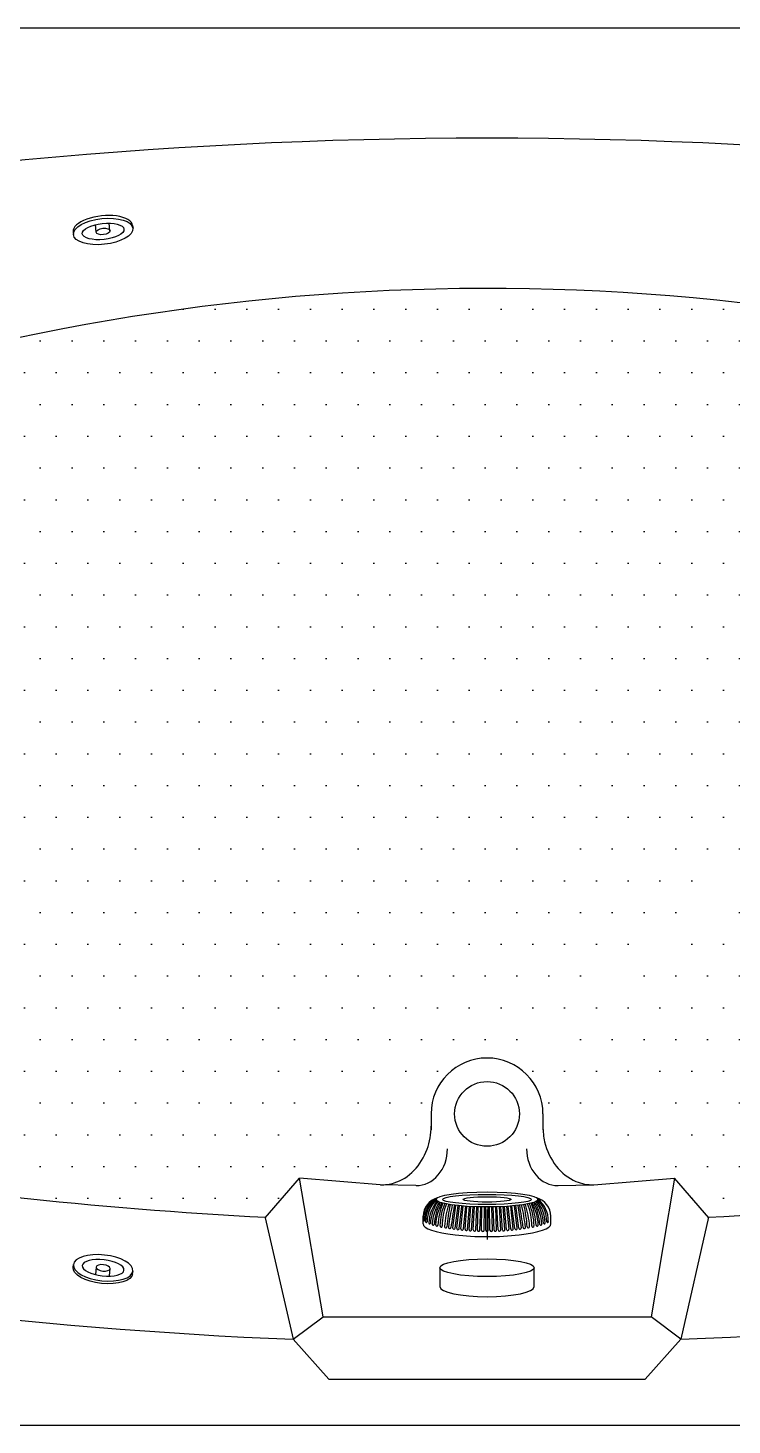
# Model space of a CAD drawing. Header units: millimetres. Extents: x -1273.63 to -1271.8, y 2253.67 to 2254.77.
# Drawn here: x -1273.075 to -1272.522, y 2253.668 to 2254.768 of the extents above; entities that cross this region are included whole.
import ezdxf

# ---------------------------------------------------------------- set-up
doc = ezdxf.new("R2010")
doc.units = ezdxf.units.MM
doc.header["$LTSCALE"] = 10
doc.layers.add('jacuzzi', color=1, linetype='Continuous')

msp = doc.modelspace()

# ---------------------------------------------------------------- hatches: boundary and pattern name
at = {"layer": 'jacuzzi'}
h = msp.add_hatch(dxfattribs=at)
h.set_pattern_fill('DOTS', color=256, scale=0.4, style=0)
h.set_pattern_definition([(0, (-1275.528308, 2255.046408), (0.0125, 0.025), [0, -0.025])])
edge = h.paths.add_edge_path()
edge.add_ellipse((-1272.7143, 2252.0787), major_axis=(0, 2.484), ratio=0.842911, start_angle=-16.0884, end_angle=16.2711)
edge.add_arc((-1273.2748, 2254.3876), 0.08, 109.0994, 166.1307)
edge.add_ellipse((-1273.0518, 2254.264), major_axis=(0.0846, 0.5717), ratio=0.558822, start_angle=80.3136, end_angle=130.201)
edge.add_arc((-1273.2738, 2253.9543), 0.08, 196.8588, 260.3496)
edge.add_ellipse((-1272.7143, 2258.6177), major_axis=(0, 4.7907), ratio=0.842911, start_angle=171.8433, end_angle=177.529)
edge.add_ellipse((-1272.7143, 2258.6177), major_axis=(0, 4.7907), ratio=0.842911, start_angle=182.471, end_angle=188.0699)
edge.add_arc((-1272.1607, 2253.9533), 0.08, 279.5483, 343.0307)
edge.add_ellipse((-1272.3825, 2254.264), major_axis=(-0.1541, 0.4613), ratio=0.68241, start_angle=212.2492, end_angle=275.0197, ccw=False)
edge.add_arc((-1272.16, 2254.3897), 0.08, 14.0043, 71.1107)
edge.add_line((-1272.7984, 2253.857), (-1272.8617, 2253.8621))
edge.add_line((-1272.8888, 2253.831), (-1272.8617, 2253.8621))
edge.add_line((-1272.5399, 2253.831), (-1272.5669, 2253.8621))
edge.add_line((-1272.6303, 2253.857), (-1272.5669, 2253.8621))
edge.add_spline(control_points=[(-1272.6703, 2253.9031), (-1272.6703, 2253.8989), (-1272.6699, 2253.8948), (-1272.6673, 2253.8837), (-1272.6642, 2253.8772), (-1272.6556, 2253.8664), (-1272.6503, 2253.8622), (-1272.6399, 2253.8578), (-1272.6352, 2253.8569), (-1272.6305, 2253.857)], knot_values=[1.570796, 1.570796, 1.570796, 1.570796, 1.842994, 1.842994, 2.322226, 2.322226, 2.801459, 2.801459, 3.155508, 3.155508, 3.155508, 3.155508], degree=3, periodic=0)
edge.add_arc((-1272.7143, 2253.9128), 0.044, 0, 180)
edge.add_spline(control_points=[(-1272.7981, 2253.857), (-1272.7945, 2253.8569), (-1272.7909, 2253.8574), (-1272.7816, 2253.8603), (-1272.7762, 2253.8637), (-1272.7673, 2253.8729), (-1272.7637, 2253.8787), (-1272.7594, 2253.8907), (-1272.7583, 2253.8969), (-1272.7583, 2253.9031)], knot_values=[3.127678, 3.127678, 3.127678, 3.127678, 3.399848, 3.399848, 3.853589, 3.853589, 4.307329, 4.307329, 4.712389, 4.712389, 4.712389, 4.712389], degree=3, periodic=0)

# ---------------------------------------------------------------- linework, layer by layer
at = {"layer": 'jacuzzi', "color": 3}
for p, q in [((-1273.6013, 2254.7678), (-1271.8273, 2254.7678)), ((-1273.6013, 2253.6678), (-1271.8273, 2253.6678))]:
    msp.add_line(p, q, dxfattribs=at)
at = {"layer": 'jacuzzi'}
for p, q in [((-1273.0217, 2254.6071), (-1273.0223, 2254.613)), ((-1273.0109, 2254.6082), (-1273.0115, 2254.6141)), ((-1272.9931, 2254.6123), (-1272.9928, 2254.6102)), ((-1273.0399, 2254.6072), (-1273.0397, 2254.6051)), ((-1272.7583, 2253.9128), (-1272.7583, 2253.9004)), ((-1272.6703, 2253.9128), (-1272.6703, 2253.9004)), ((-1272.8888, 2253.831), (-1272.8617, 2253.8621)), ((-1272.8433, 2253.7531), (-1272.8617, 2253.8621)), ((-1272.7984, 2253.857), (-1272.8617, 2253.8621)), ((-1272.6303, 2253.857), (-1272.5669, 2253.8621)), ((-1272.5669, 2253.8621), (-1272.5853, 2253.7531)), ((-1272.5399, 2253.831), (-1272.5669, 2253.8621)), ((-1272.7702, 2253.8564), (-1272.7984, 2253.857)), ((-1272.6585, 2253.8564), (-1272.6303, 2253.857)), ((-1272.7413, 2253.8232), (-1272.7389, 2253.8408)), ((-1272.7394, 2253.8229), (-1272.7369, 2253.8406)), ((-1272.7381, 2253.8228), (-1272.736, 2253.8405)), ((-1272.7362, 2253.8225), (-1272.734, 2253.8403)), ((-1272.7349, 2253.8224), (-1272.733, 2253.8403)), ((-1272.7329, 2253.8222), (-1272.731, 2253.8401)), ((-1272.7316, 2253.8221), (-1272.7301, 2253.84)), ((-1272.7297, 2253.8219), (-1272.7281, 2253.8399)), ((-1272.699, 2253.8219), (-1272.7006, 2253.8399)), ((-1272.697, 2253.8221), (-1272.6986, 2253.84)), ((-1272.6957, 2253.8222), (-1272.6976, 2253.8401)), ((-1272.6938, 2253.8224), (-1272.6956, 2253.8403)), ((-1272.6925, 2253.8225), (-1272.6947, 2253.8403)), ((-1272.6905, 2253.8228), (-1272.6927, 2253.8405)), ((-1272.6892, 2253.8229), (-1272.6917, 2253.8406)), ((-1272.6873, 2253.8232), (-1272.6897, 2253.8408)), ((-1272.8888, 2253.831), (-1272.8668, 2253.7354)), ((-1272.7646, 2253.8262), (-1272.7645, 2253.8324)), ((-1272.7646, 2253.8262), (-1272.7645, 2253.8324)), ((-1272.7284, 2253.8218), (-1272.7271, 2253.8399)), ((-1272.7264, 2253.8216), (-1272.7251, 2253.8398)), ((-1272.7251, 2253.8216), (-1272.7242, 2253.8398)), ((-1272.7231, 2253.8215), (-1272.7222, 2253.8397)), ((-1272.7218, 2253.8214), (-1272.7212, 2253.8397)), ((-1272.7199, 2253.8213), (-1272.7192, 2253.8396)), ((-1272.7186, 2253.8213), (-1272.7183, 2253.8396)), ((-1272.7166, 2253.8213), (-1272.7163, 2253.8396)), ((-1272.7153, 2253.8213), (-1272.7153, 2253.8396)), ((-1272.7143, 2253.8376), (-1272.7143, 2253.814)), ((-1272.7133, 2253.8213), (-1272.7133, 2253.8396)), ((-1272.712, 2253.8213), (-1272.7124, 2253.8396)), ((-1272.71, 2253.8213), (-1272.7104, 2253.8396)), ((-1272.7088, 2253.8213), (-1272.7094, 2253.8396)), ((-1272.7068, 2253.8214), (-1272.7074, 2253.8397)), ((-1272.7055, 2253.8215), (-1272.7065, 2253.8397)), ((-1272.7035, 2253.8216), (-1272.7045, 2253.8398)), ((-1272.7022, 2253.8216), (-1272.7035, 2253.8398)), ((-1272.7003, 2253.8218), (-1272.7015, 2253.8399)), ((-1272.6641, 2253.8262), (-1272.6641, 2253.8324)), ((-1272.5402, 2253.8314), (-1272.5618, 2253.7354)), ((-1273.0399, 2253.792), (-1273.0397, 2253.7942)), ((-1273.0217, 2253.7922), (-1273.0223, 2253.7863)), ((-1273.0109, 2253.7911), (-1273.0115, 2253.7852)), ((-1272.9931, 2253.787), (-1272.9928, 2253.7891)), ((-1272.7514, 2253.7917), (-1272.7514, 2253.7768)), ((-1272.6772, 2253.7768), (-1272.6772, 2253.7917)), ((-1272.8668, 2253.7354), (-1272.8433, 2253.7531)), ((-1272.8433, 2253.7531), (-1272.5853, 2253.7531)), ((-1272.5618, 2253.7354), (-1272.5853, 2253.7531)), ((-1272.8668, 2253.7354), (-1272.8388, 2253.704)), ((-1272.5618, 2253.7354), (-1272.5898, 2253.704)), ((-1272.8388, 2253.704), (-1272.5898, 2253.704))]:
    msp.add_line(p, q, dxfattribs=at)
msp.add_circle((-1272.7143, 2253.9128), 0.0255, dxfattribs=at)
for centre, radius, start, end in [((-1272.7143, 2253.9128), 0.044, 0, 180), ((-1272.7495, 2253.8322), 0.015, 105.4909, 179.5), ((-1272.7478, 2253.8311), 0.0165, 113.122, 187.4137), ((-1272.7453, 2253.8302), 0.0181, 119.4273, 183.9522), ((-1272.7408, 2253.8288), 0.0218, 127.8314, 181.6456), ((-1272.7371, 2253.828), 0.0243, 134.3309, 180.2321), ((-1272.7312, 2253.8262), 0.0288, 140.6805, 178.3252), ((-1272.7257, 2253.8249), 0.0332, 145.1075, 176.9796), ((-1272.7205, 2253.8235), 0.0371, 147.5492, 176.0418), ((-1272.7089, 2253.8219), 0.0472, 153.2328, 175.4084), ((-1272.7121, 2253.823), 0.0427, 152.3198, 176.6528), ((-1272.695, 2253.8213), 0.0581, 158.528, 176.0922), ((-1272.7073, 2253.8244), 0.044, 156.1373, 179.444), ((-1272.7022, 2253.8244), 0.0474, 158.2863, 179.644), ((-1272.6735, 2253.8189), 0.0745, 162.2851, 175.8848), ((-1272.6355, 2253.816), 0.1107, 166.75, 175.9055), ((-1272.5998, 2253.8082), 0.1456, 166.9086, 173.8716), ((-1272.2862, 2253.7627), 0.4605, 170.2208, 172.4284), ((-1273.1424, 2253.7627), 0.4605, 7.5716, 9.7791), ((-1272.8289, 2253.8082), 0.1456, 6.1284, 13.0908), ((-1272.7931, 2253.816), 0.1107, 4.0945, 13.2492), ((-1272.7551, 2253.8189), 0.0745, 4.1152, 17.7136), ((-1272.7264, 2253.8244), 0.0474, 0.356, 21.7114), ((-1272.7213, 2253.8244), 0.044, 0.556, 23.8599), ((-1272.7336, 2253.8213), 0.0581, 3.9078, 21.4695), ((-1272.7166, 2253.823), 0.0427, 3.3472, 27.6765), ((-1272.7197, 2253.8219), 0.0472, 4.5916, 26.7633), ((-1272.7082, 2253.8235), 0.0371, 3.9582, 32.4452), ((-1272.703, 2253.8249), 0.0332, 3.0204, 34.8844), ((-1272.6791, 2253.8322), 0.015, 0.5, 74.4472), ((-1272.6974, 2253.8262), 0.0288, 1.6748, 39.1263), ((-1272.6879, 2253.8288), 0.0218, 358.3544, 52.1082), ((-1272.6916, 2253.828), 0.0243, 359.7679, 45.0739), ((-1272.7638, 2253.829), 0.000437, 185.1947, 359.2796), ((-1272.762, 2253.8279), 0.000615, 158.3204, 352.6804), ((-1272.7594, 2253.8268), 0.000615, 158.3204, 352.6804), ((-1272.7567, 2253.8259), 0.000777, 163.1915, 347.3605), ((-1272.7538, 2253.8253), 0.000853, 167.1949, 0.3983), ((-1272.7504, 2253.8245), 0.000886, 160.0987, 10.7386), ((-1272.7468, 2253.8241), 0.000957, 166.4345, 352.6285), ((-1272.7436, 2253.8235), 0.000962, 167.9164, 353.337), ((-1272.7404, 2253.823), 0.000966, 169.3777, 354.0441), ((-1272.7371, 2253.8226), 0.000971, 170.818, 354.7502), ((-1272.7339, 2253.8223), 0.000976, 172.2368, 355.4561), ((-1272.7306, 2253.822), 0.00098, 173.6339, 356.1623), ((-1272.7274, 2253.8217), 0.000985, 175.009, 356.8693), ((-1272.7241, 2253.8215), 0.00099, 176.3618, 357.5776), ((-1272.7209, 2253.8214), 0.000995, 177.6922, 358.2877), ((-1272.7176, 2253.8213), 0.001, 179, 359), ((-1272.7143, 2253.8213), 0.001, 180, 0), ((-1272.711, 2253.8213), 0.001, 181, 1), ((-1272.7078, 2253.8214), 0.000995, 181.7123, 2.3078), ((-1272.7045, 2253.8215), 0.00099, 182.4224, 3.6382), ((-1272.7013, 2253.8217), 0.000985, 183.1307, 4.991), ((-1272.698, 2253.822), 0.00098, 183.8377, 6.3661), ((-1272.6947, 2253.8223), 0.000976, 184.5439, 7.7632), ((-1272.6915, 2253.8226), 0.000971, 185.2498, 9.182), ((-1272.6883, 2253.823), 0.000966, 185.9559, 10.6223), ((-1272.685, 2253.8235), 0.000962, 186.663, 12.0836), ((-1272.6818, 2253.8241), 0.000957, 187.3715, 13.5655), ((-1272.6782, 2253.8245), 0.000886, 169.2614, 19.9013), ((-1272.6748, 2253.8253), 0.000853, 179.6017, 12.8051), ((-1272.672, 2253.8259), 0.000777, 192.6395, 16.8085), ((-1272.6692, 2253.8268), 0.000615, 187.3196, 21.6796), ((-1272.6666, 2253.8279), 0.000615, 187.3196, 21.6796)]:
    msp.add_arc(centre, radius, start, end, dxfattribs=at)
for centre, major_axis, ratio, start_param, end_param in [((-1272.7143, 2249.2124), (0, 5.4686), 0.842911, -0.168495, 0.168495), ((-1273.0165, 2254.6098), (0.0234, 0.0025), 0.431953, 6.283185, 9.424778), ((-1273.0163, 2254.6076), (-0.00541, -0.00058), 0.461888, -3.141592653589793, 3.141592653589793), ((-1272.7143, 2252.0787), (0, 2.484), 0.842911, -0.280796, 0.283985), ((-1272.7698, 2253.8853), (0, 0.0289), 0.842911, 3.127678, 4.712389), ((-1272.6588, 2253.8853), (0, 0.0289), 0.842911, 1.570796, 3.155508), ((-1272.7143, 2258.6177), (0, 4.7907), 0.842911, 2.999232, 3.098466), ((-1272.7143, 2258.6177), (0, 4.7907), 0.842911, 3.184719, 3.282439), ((-1272.7143, 2253.8262), (-0.0503, 0), 0.198307, 6.281174, 9.428239), ((-1272.7143, 2259.0358), (0, 5.3035), 0.842911, 2.968138, 3.107473), ((-1272.7143, 2259.0358), (0, 5.3035), 0.842911, 3.175713, 3.315047), ((-1272.7143, 2253.7768), (0.0371, 0), 0.213184, 3.141593, 6.283185)]:
    msp.add_ellipse(centre, major_axis=major_axis, ratio=ratio, start_param=start_param, end_param=end_param, dxfattribs=at)
for centre, major_axis, ratio in [((-1273.0163, 2254.6076), (0.0234, 0.0025), 0.431953), ((-1273.0163, 2254.6076), (0.0164, 0.0018), 0.381644), ((-1272.7143, 2253.8455), (-0.04, 0), 0.1484), ((-1272.7143, 2253.8455), (-0.0349, 0), 0.114375), ((-1272.7143, 2253.8455), (-0.0189, 0), 0.112344), ((-1272.7143, 2253.7917), (-0.0371, 0), 0.186255)]:
    msp.add_ellipse(centre, major_axis=major_axis, ratio=ratio, dxfattribs=at)
at = {"layer": 'jacuzzi', "extrusion": (0, 0, -1)}
for centre, major_axis, ratio, start_param, end_param in [((-1273.0163, 2253.7916), (-0.0234, 0.0025), 0.431953, 3.141593, 9.424778), ((-1273.0163, 2253.7916), (-0.0164, 0.0018), 0.381644, 3.141593, 9.424778), ((-1273.0165, 2253.7895), (-0.0234, 0.0025), 0.431953, 3.141593, 6.283185), ((-1273.0163, 2253.7916), (-0.00541, 0.00058), 0.461888, 1.570796326746801, 7.853981633926388)]:
    msp.add_ellipse(centre, major_axis=major_axis, ratio=ratio, start_param=start_param, end_param=end_param, dxfattribs=at)
at = {"layer": 'jacuzzi'}
for points, knots in [([(-1272.7981, 2253.857), (-1272.7945, 2253.8569), (-1272.7909, 2253.8574), (-1272.7816, 2253.8603), (-1272.7762, 2253.8637), (-1272.7673, 2253.8729), (-1272.7637, 2253.8787), (-1272.7594, 2253.8907), (-1272.7583, 2253.8969), (-1272.7583, 2253.9031)], [3.127678, 3.127678, 3.127678, 3.127678, 3.399848, 3.399848, 3.853589, 3.853589, 4.307329, 4.307329, 4.712389, 4.712389, 4.712389, 4.712389]), ([(-1272.6703, 2253.9031), (-1272.6703, 2253.8989), (-1272.6699, 2253.8948), (-1272.6673, 2253.8837), (-1272.6642, 2253.8772), (-1272.6556, 2253.8664), (-1272.6503, 2253.8622), (-1272.6399, 2253.8578), (-1272.6352, 2253.8569), (-1272.6305, 2253.857)], [1.570796, 1.570796, 1.570796, 1.570796, 1.842994, 1.842994, 2.322226, 2.322226, 2.801459, 2.801459, 3.155508, 3.155508, 3.155508, 3.155508])]:
    msp.add_open_spline(points, degree=3, knots=knots, dxfattribs=at)

doc.saveas('drawing.dxf')
